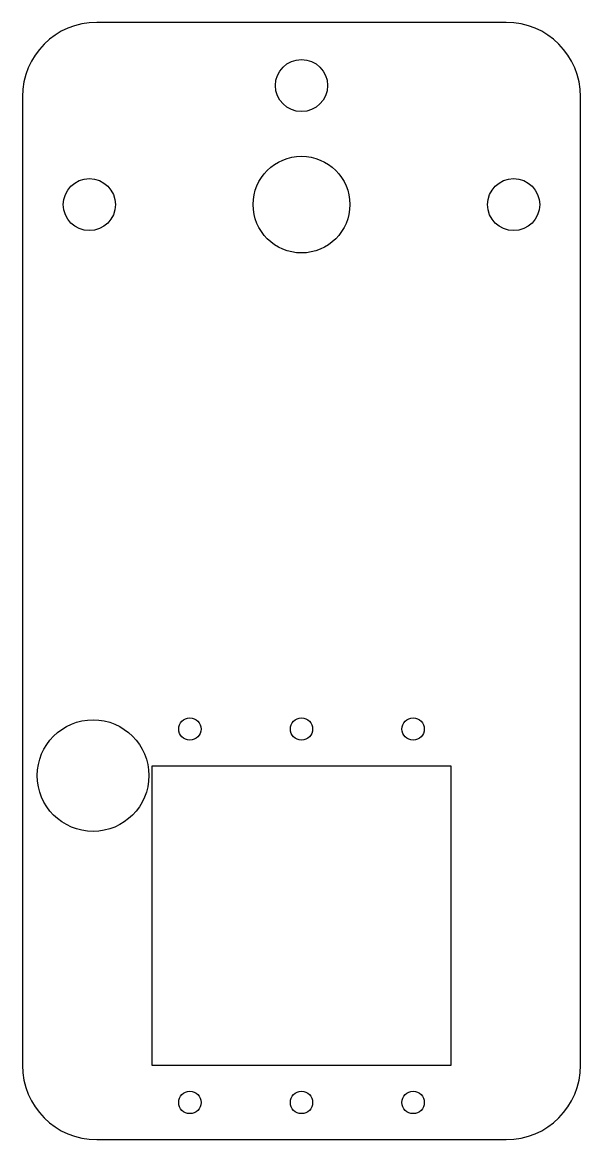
# Model space of a CAD drawing. Header units: millimetres. Extents: x -38 to 38, y -75 to 75.
import ezdxf

# ---------------------------------------------------------------- set-up
doc = ezdxf.new("R2010")
doc.units = ezdxf.units.MM

msp = doc.modelspace()

# ---------------------------------------------------------------- linework, layer by layer
at = {"color": 7, "linetype": 'Continuous', "lineweight": 25}
for p, q in [((27.5, 75.1), (-27.5, 75.1)), ((-37.5, 65.1), (-37.5, -65.1)), ((37.5, -65.1), (37.5, 65.1)), ((-20.1, -24.9), (-20.1, -65.1)), ((20.1, -24.9), (-20.1, -24.9)), ((20.1, -65.1), (20.1, -24.9)), ((-20.1, -65.1), (20.1, -65.1)), ((-27.5, -75.1), (27.5, -75.1))]:
    msp.add_line(p, q, dxfattribs=at)
for centre, radius in [((0, 66.6), 3.5), ((0, 50.6), 6.5), ((-28.5, 50.6), 3.5), ((28.5, 50.6), 3.5), ((-28, -26.16), 7.5), ((-15, -19.9), 1.5), ((0, -19.9), 1.5), ((15, -19.9), 1.5), ((-15, -70.1), 1.5), ((0, -70.1), 1.5), ((15, -70.1), 1.5)]:
    msp.add_circle(centre, radius, dxfattribs=at)
for centre, start, end in [((-27.5, 65.1), 90, 180), ((27.5, 65.1), 0, 90), ((-27.5, -65.1), 180, 270), ((27.5, -65.1), 270, 0)]:
    msp.add_arc(centre, 10, start, end, dxfattribs=at)

doc.saveas('drawing.dxf')
